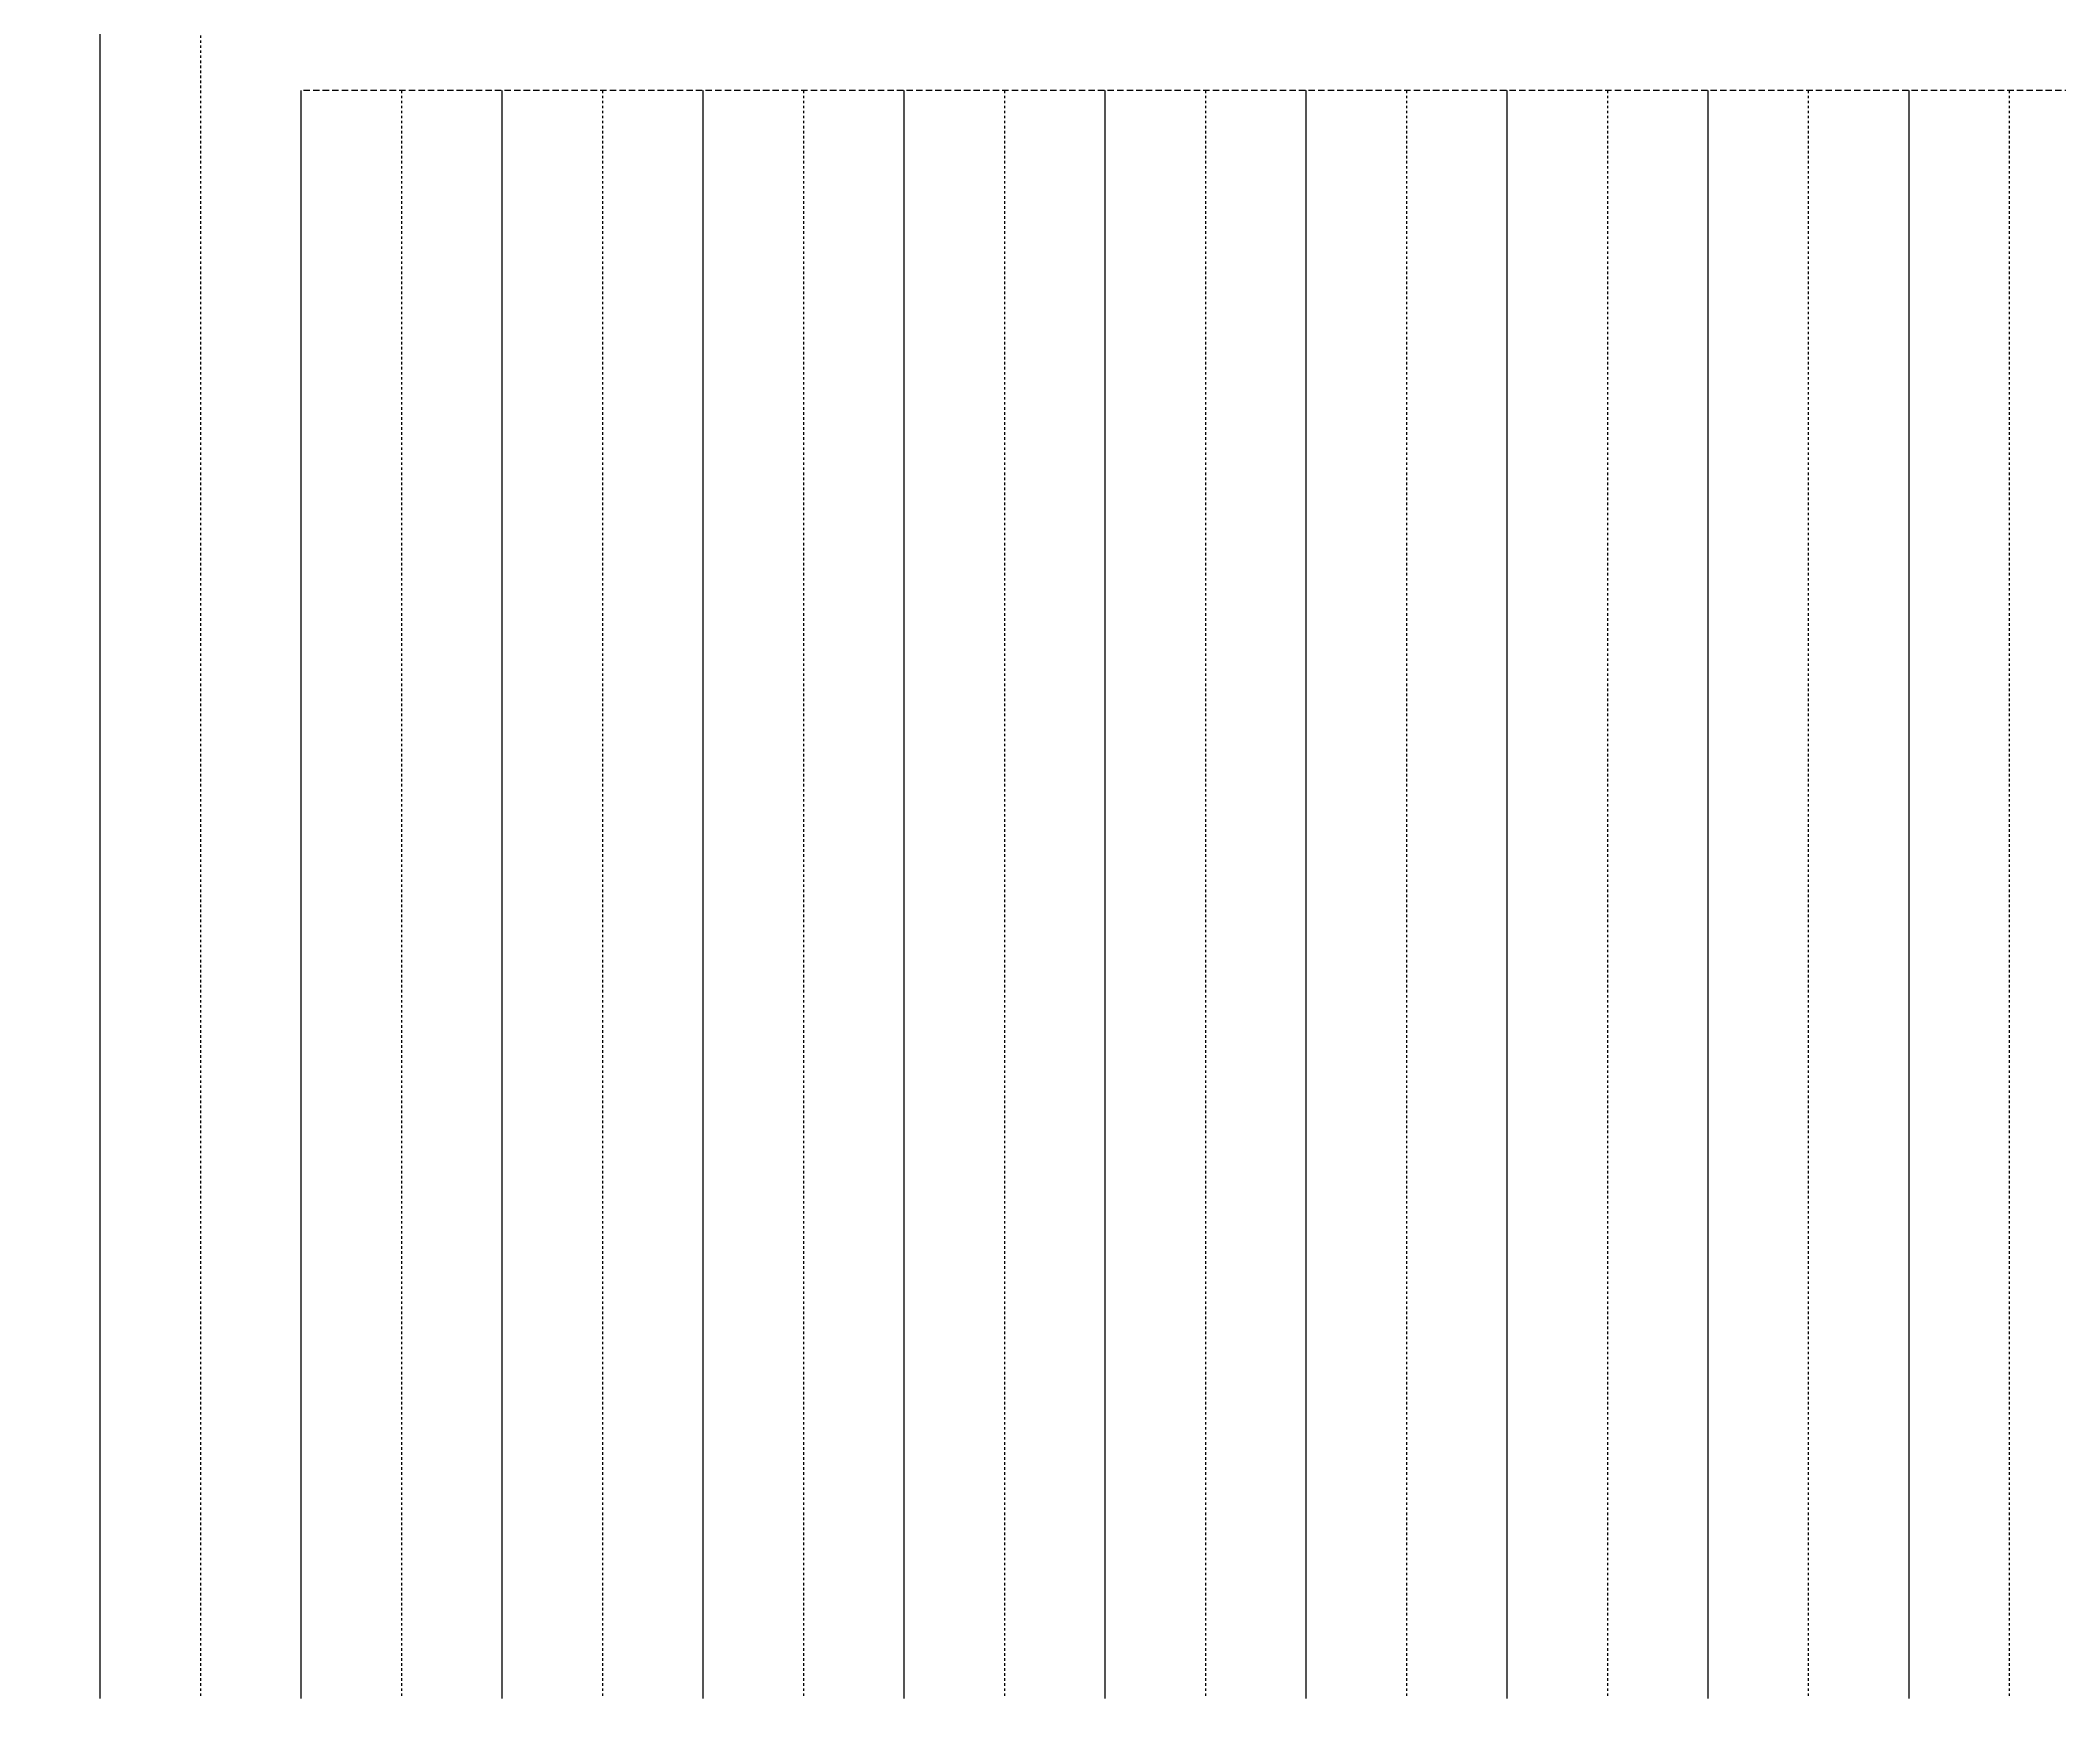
# Model space of a CAD drawing. Header units: millimetres. Extents: x 18078 to 182092, y 10648 to 75430.
# Drawn here: x 39288 to 40292, y 33081 to 33906 of the extents above; entities that cross this region are included whole.
import ezdxf

# ---------------------------------------------------------------- set-up
doc = ezdxf.new("R2010")
doc.units = ezdxf.units.MM
doc.linetypes.add('HIDDEN2', pattern=[4.7625, 3.175, -1.5875])
doc.linetypes.add('JIS_02_1.2', pattern=[2.5, 1.25, -1.25])
doc.layers.get('Defpoints').update_dxf_attribs({"color": 140})
doc.layers.add('A-Anno-Scrn', color=8, linetype='Continuous', lineweight=25)
doc.styles.add('Arch-Dim', font='romans.shx', dxfattribs={"width": 0.75})
doc.dimstyles.new('Annotative', dxfattribs={"dimtxt": 2.5, "dimasz": 1.5, "dimexe": 1.5, "dimexo": 1.5, "dimgap": 0.8, "dimtad": 1, "dimdec": 0, "dimzin": 0, "dimdsep": 46, "dimtxsty": 'Arch-Dim', "dimblk": 'ARCHTICK', "dimcen": 2.5, "dimadec": 1, "dimazin": 0, "dimtfac": 1, "dimtdec": 0, "dimtix": 1, "dimtmove": 2, "dimatfit": 3, "dimfxl": 1, "dimtolj": 1, "dimtzin": 0, "dimarcsym": 0})

# ---------------------------------------------------------------- blocks, each defined once
blk = doc.blocks.new('_ArchTick')
at = {"color": 0, "linetype": 'ByBlock', "const_width": 0.15}
blk.add_lwpolyline([(-0.5, -0.5), (0.5, 0.5)], dxfattribs=at)
blk = doc.blocks.new('*D8')
at = {"layer": 'A-Anno-Scrn', "color": 0, "lineweight": -2, "transparency": 16777216}
for p, q in [((39267.3, 33881), (37951, 33881)), ((38101, 33881), (38101, 32981)), ((38151, 32981), (37951, 32981))]:
    blk.add_line(p, q, dxfattribs=at)
at = {"layer": 'Defpoints', "color": 0, "transparency": 16777216}
for p in [(39417.3, 33881, 300), (38101, 32981), (38301, 32981, 300)]:
    blk.add_point(p, dxfattribs=at)
at = {"layer": 'A-Anno-Scrn', "color": 0, "lineweight": -2, "transparency": 16777216, "xscale": 150, "yscale": 150, "zscale": 150}
for p, rotation in [((38101, 33881), 90), ((38101, 32981), 270)]:
    blk.add_blockref('_ArchTick', p, dxfattribs=dict(at, rotation=rotation))
at = {"layer": 'A-Anno-Scrn', "color": 0, "transparency": 16777216, "insert": (37896, 33431), "char_height": 250, "attachment_point": 5, "rotation": 90, "style": 'Arch-Dim'}
blk.add_mtext('\\A1;900', dxfattribs=at)

msp = doc.modelspace()

# ---------------------------------------------------------------- linework, layer by layer
at = {"linetype": 'HIDDEN2'}
msp.add_line((41917.3, 33881, 300), (39417.3, 33881, 300), dxfattribs=at)
at = {"layer": 'A-Anno-Scrn', "color": 0}
for p, q in [((39317.3, 34981), (39317.3, 33081)), ((39417.3, 33881), (39417.3, 33081)), ((39517.3, 33881), (39517.3, 33081)), ((39617.3, 33881), (39617.3, 33081)), ((39717.3, 33881), (39717.3, 33081)), ((39817.3, 33881), (39817.3, 33081)), ((39917.3, 33881), (39917.3, 33081)), ((40017.3, 33881), (40017.3, 33081)), ((40117.3, 33881), (40117.3, 33081)), ((40217.3, 33881), (40217.3, 33081))]:
    msp.add_line(p, q, dxfattribs=at)
at = {"layer": 'A-Anno-Scrn', "color": 0, "linetype": 'JIS_02_1.2'}
for p, q in [((39367.3, 34981), (39367.3, 33081)), ((39467.3, 33881), (39467.3, 33081)), ((39567.3, 33881), (39567.3, 33081)), ((39667.3, 33881), (39667.3, 33081)), ((39767.3, 33881), (39767.3, 33081)), ((39867.3, 33881), (39867.3, 33081)), ((39967.3, 33881), (39967.3, 33081)), ((40067.3, 33881), (40067.3, 33081)), ((40167.3, 33881), (40167.3, 33081)), ((40267.3, 33881), (40267.3, 33081))]:
    msp.add_line(p, q, dxfattribs=at)

# ---------------------------------------------------------------- dimensions: what is measured, and where the dimension line sits
at = {"layer": 'A-Anno-Scrn', "color": 0}
dim = msp.add_linear_dim(base=(38101, 32981), p1=(39417.3, 33881, 300), p2=(38301, 32981, 300), angle=90, dimstyle='Annotative', dxfattribs=at)
dim.commit()
dim.dimension.update_dxf_attribs({"geometry": '*D8', "text_midpoint": (37896, 33431)})

doc.saveas('drawing.dxf')
